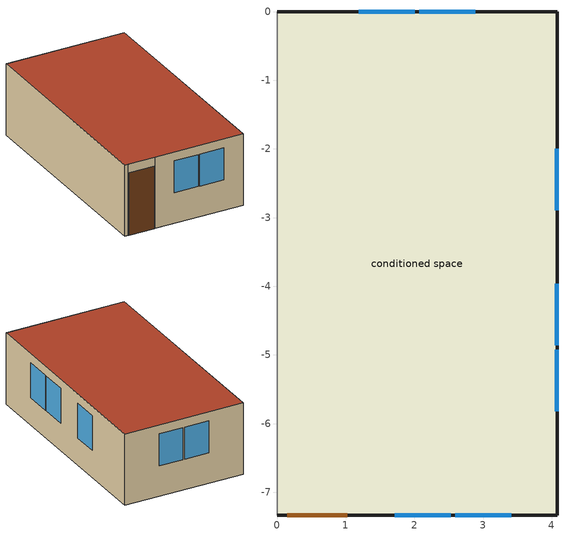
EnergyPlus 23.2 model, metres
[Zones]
conditioned space
 floor adiabatic: 0,-7.34 0,0 4.08,0 4.08,-7.34 z0
 wall outside: 0,-7.34 0.13,-7.34 1.05,-7.34 4.08,-7.34 4.08,0 0,0 z0:2.44
 wall adiabatic: 0,0 0,-7.34 z0:2.44
 window: 2.89,0 2.07,0 / 2.01,0 1.19,0 / 1.71,-7.34 2.53,-7.34 / 2.59,-7.34 3.41,-7.34 z1.04:2.13; 4.08,-5.82 4.08,-4.92 / 4.08,-4.86 4.08,-3.96 / 4.08,-2.89 4.08,-2 z0.94:2.13
 door: 0.15,-7.34 1.02,-7.34 z0:2.13
 roof outside: 4.08,-7.34 4.08,0 0,0 0,-7.34 z2.44
[Building]
Building 1
[Zone]
conditioned space: Multiplier=1; Part of Total Floor Area=Yes
[Space]
conditioned space 1: Zone=conditioned space; Space Type=Space Type 1
[SpaceList]
Space Type 1: conditioned space 1
